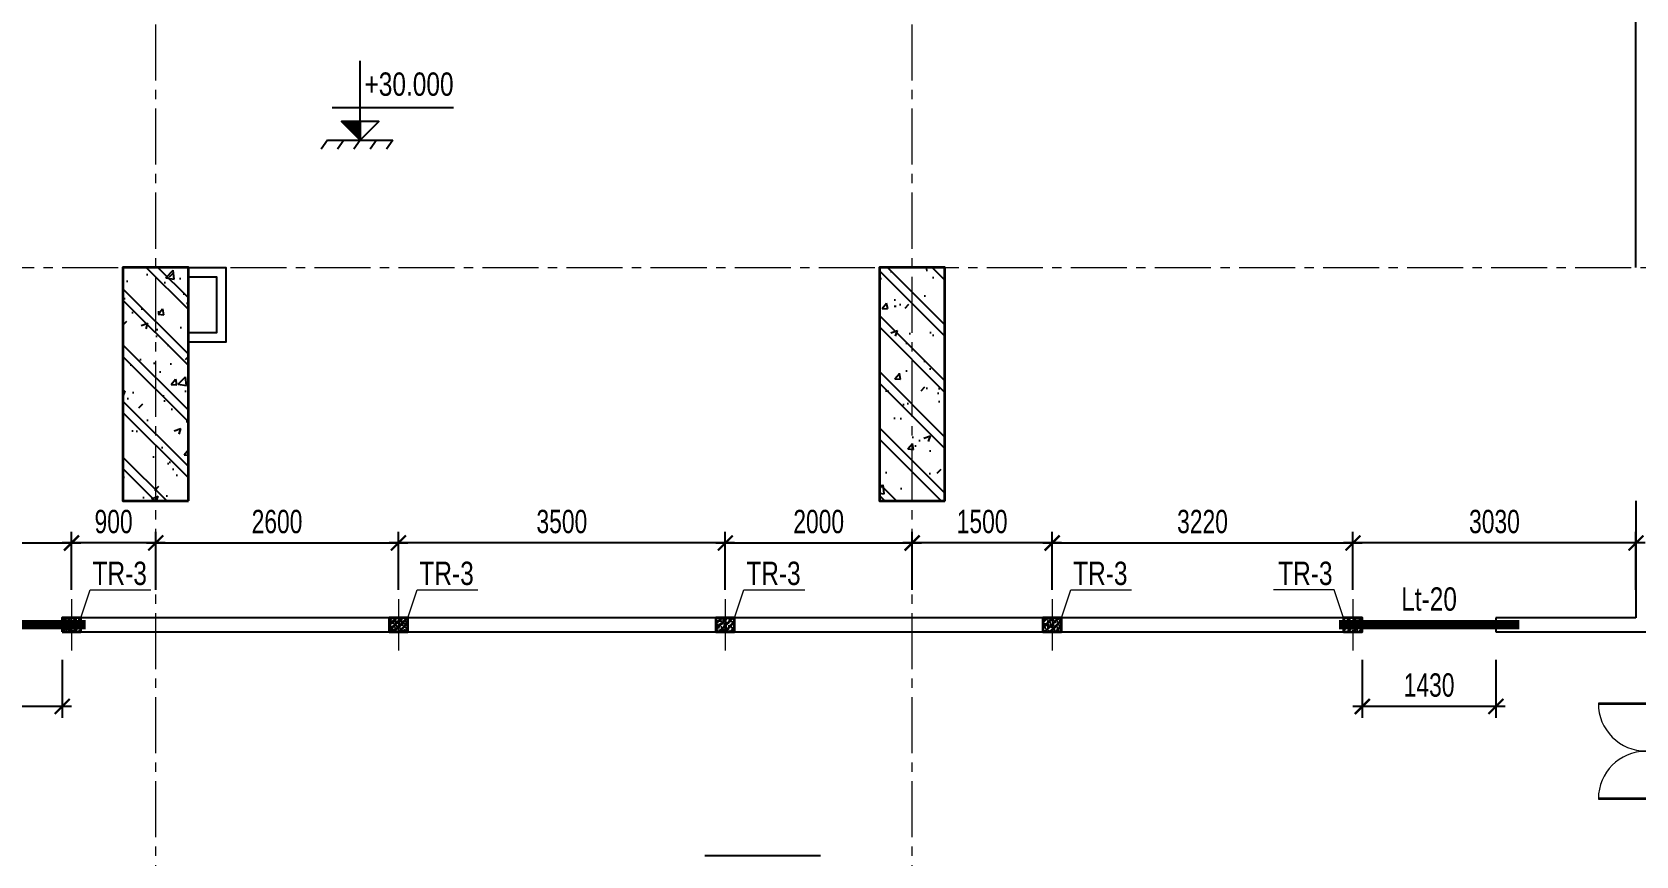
# Model space of a CAD drawing. Header units: millimetres. Extents: x 0 to 84100, y 0 to 158663.
# Drawn here: x 33297 to 50471, y 140526 to 149345 of the extents above; entities that cross this region are included whole.
import ezdxf
from ezdxf.enums import TextEntityAlignment as Align

# ---------------------------------------------------------------- set-up
doc = ezdxf.new("R2010")
doc.units = ezdxf.units.MM
doc.header["$LTSCALE"] = 800
doc.header["$MEASUREMENT"] = 0
doc.linetypes.add('CENTER2', pattern=[1.125, 0.75, -0.125, 0.125, -0.125])
doc.layers.get('DEFPOINTS').update_dxf_attribs({"color": 87})
for name, color, linetype, lineweight in [('CDC.01.AXIS', 160, 'CENTER2', 13), ('CDC.07.TEXTCOL', 3, 'Continuous', 18), ('CDC.09.COLUMN', 4, 'Continuous', 35), ('CDC.11.NOTE', 8, 'Continuous', 18)]:
    doc.layers.add(name, color=color, linetype=linetype, lineweight=lineweight)
for name, color, linetype in [('CDC.02.DIM', 1, 'Continuous'), ('CDC.03.BORDER', 3, 'Continuous'), ('CDC.06.TEXT', 2, 'Continuous'), ('CDC.10.HATCH', 9, 'Continuous'), ('HATCH', 8, 'Continuous'), ('KCS_LANH_TO', 3, 'Continuous')]:
    doc.layers.add(name, color=color, linetype=linetype)
doc.styles.add('KCS_SMTEXT', font='arial.ttf', dxfattribs={"width": 0.7})
doc.styles.add('SMTEXT', font='arial.ttf', dxfattribs={"width": 0.7})
doc.dimstyles.new('KCS_DIM100', dxfattribs={"dimscale": 100, "dimtxt": 2.5, "dimasz": 1.6, "dimexe": 1.2, "dimexo": 0, "dimgap": 1, "dimtad": 1, "dimdec": 0, "dimzin": 0, "dimdsep": 46, "dimtxsty": 'KCS_SMTEXT', "dimblk": 'ARCHTICK', "dimcen": 0, "dimdle": 1, "dimclrd": 1, "dimclre": 1, "dimclrt": 2, "dimadec": 0, "dimazin": 0, "dimtfac": 1, "dimtdec": 0, "dimtix": 1, "dimtmove": 2, "dimatfit": 3, "dimfxl": 1, "dimtolj": 1, "dimtzin": 0, "dimarcsym": 0})
pattern_1 = [(50, (61100.4, -1179204.9), (717.26018, -62.75213), [75, -825]), (355, (61100.4, -1179204.9), (-138.75133, 752.19213), [60, -660]), (100.4514, (61160.2, -1179210.1), (578.50938, 689.43954), [63.7402, -701.1421]), (46.1842, (61100.4, -1179004.9), (1067.24105, -165.519), [112.5, -1237.5]), (96.6356, (61189.4, -1179018.7), (934.6627, 974.1179), [95.6103, -1051.713]), (351.1842, (61100.4, -1179004.9), (934.6619, 974.1186), [90, -990]), (21, (61200.4, -1179054.9), (596.90705, -402.6189), [75, -825]), (226, (61200.4, -1179054.9), (671.88212, -365.5398), [60, -660]), (71.4514, (61250.16, -1179088.44), (840.22263, 322.5305), [63.7402, -701.1421]), (67.5, (61100.42, -1179204.9), (-155.916183, 294.37446), [0, -652, 0, -670, 0, -662.5]), (4.5, (61100.42, -1179204.9), (283.35092, 380.10319), [0, -382, 0, -637, 0, -252.5]), (327.5, (60877.42, -1179204.9), (533.822436, -22.55487), [0, -250, 0, -780, 0, -1035]), (317.5, (60777.4, -1179204.9), (583.18617, 100.10498), [0, -325, 0, -518, 0, -735]), (315, (61100.42, -1179204.9), (300.52038, 300.52038), []), (315, (61100.42, -1179082.4), (300.52038, 300.52038), [])]

# ---------------------------------------------------------------- blocks, each defined once
blk = doc.blocks.new('_ArchTick')
at = {"color": 0, "linetype": 'ByBlock', "const_width": 0.15}
blk.add_lwpolyline([(-0.5, -0.5), (0.5, 0.5)], dxfattribs=at)
blk = doc.blocks.new('*D437')
at = {"layer": 'CDC.02.DIM', "color": 1, "lineweight": -2, "transparency": 16777216}
for p, q in [((32190, 142626), (32190, 142006)), ((33620, 142626), (33620, 142006)), ((33720, 142126), (32090, 142126))]:
    blk.add_line(p, q, dxfattribs=at)
at = {"layer": 'DEFPOINTS', "color": 0, "transparency": 16777216}
for p in [(32190, 142626), (33620, 142626), (32190, 142126)]:
    blk.add_point(p, dxfattribs=at)
at = {"layer": 'CDC.02.DIM', "color": 1, "lineweight": -2, "transparency": 16777216, "xscale": 160, "yscale": 160, "zscale": 160, "rotation": 180}
blk.add_blockref('_ArchTick', (32190, 142126), dxfattribs=at)
at = {"layer": 'CDC.02.DIM', "color": 1, "lineweight": -2, "transparency": 16777216, "xscale": 160, "yscale": 160, "zscale": 160}
blk.add_blockref('_ArchTick', (33620, 142126), dxfattribs=at)
at = {"layer": 'CDC.02.DIM', "color": 2, "transparency": 16777216, "insert": (32905, 142354), "char_height": 250, "attachment_point": 5, "style": 'KCS_SMTEXT'}
blk.add_mtext('\\A1;1430', dxfattribs=at)
blk = doc.blocks.new('*D438')
at = {"layer": 'CDC.02.DIM', "color": 1, "lineweight": -2, "transparency": 16777216}
for p, q in [((47541, 142626), (47541, 142006)), ((48971, 142626), (48971, 142006)), ((49071, 142126), (47441, 142126))]:
    blk.add_line(p, q, dxfattribs=at)
at = {"layer": 'DEFPOINTS', "color": 0, "transparency": 16777216}
for p in [(47541, 142626), (48971, 142626), (47541, 142126)]:
    blk.add_point(p, dxfattribs=at)
at = {"layer": 'CDC.02.DIM', "color": 1, "lineweight": -2, "transparency": 16777216, "xscale": 160, "yscale": 160, "zscale": 160, "rotation": 180}
blk.add_blockref('_ArchTick', (47541, 142126), dxfattribs=at)
at = {"layer": 'CDC.02.DIM', "color": 1, "lineweight": -2, "transparency": 16777216, "xscale": 160, "yscale": 160, "zscale": 160}
blk.add_blockref('_ArchTick', (48971, 142126), dxfattribs=at)
at = {"layer": 'CDC.02.DIM', "color": 2, "transparency": 16777216, "insert": (48256, 142354), "char_height": 250, "attachment_point": 5, "style": 'KCS_SMTEXT'}
blk.add_mtext('\\A1;1430', dxfattribs=at)
blk = doc.blocks.new('TRU3')
at = {"layer": 'HATCH'}
h = blk.add_hatch(dxfattribs=at)
h.set_pattern_fill('BETONG', color=256, scale=10, style=0, pattern_type=2)
h.set_pattern_definition([(50, (154804.38, -579216.57), (71.726018, -6.2752135), [7.5, -82.5]), (355, (154804.38, -579216.57), (-13.875133, 75.219213), [6, -66]), (100.4514, (154810.355, -579217.094), (57.850938, 68.943954), [6.374019, -70.114211]), (46.1842, (154804.38, -579196.57), (106.724105, -16.551901), [11.25, -123.75]), (96.6356, (154813.27, -579197.95), (93.46627, 97.411787), [9.561029, -105.1713]), (351.1842, (154804.38, -579196.57), (93.466195, 97.41186), [9, -99]), (21, (154814.38, -579201.57), (59.690705, -40.261889), [7.5, -82.5]), (326, (154814.38, -579201.57), (24.331533, 72.5150045), [6, -66]), (71.4514, (154819.35, -579204.93), (84.022263, 32.25305), [6.374019, -70.114211]), (37.5, (154804.378, -579216.572), (1.2159855, 33.2893854), [0, -65.2, 0, -67, 0, -66.25]), (7.5, (154804.378, -579216.57), (26.3069537, 39.4411712), [0, -38.2, 0, -63.7, 0, -25.25]), (327.5, (154782.078, -579216.572), (53.3822436, -2.2554872), [0, -25, 0, -78, 0, -103.5]), (317.5, (154772.08, -579216.57), (58.318617, 10.0104982), [0, -32.5, 0, -51.8, 0, -73.5]), (45, (154804.378, -579216.57), (-30.0520382, 30.0520382), []), (45, (154804.378, -579204.32), (-30.0520382, 30.0520382), [])])
h.paths.add_polyline_path([(-100, 75), (-100, -75), (100, -75), (100, 75)])
at = {"layer": 'CDC.01.AXIS'}
blk.add_line((0, 275), (0, -275), dxfattribs=at)
at = {"layer": 'CDC.09.COLUMN'}
blk.add_lwpolyline([(-100, -75), (100, -75), (100, 75), (-100, 75)], close=True, dxfattribs=at)
blk = doc.blocks.new('*D504')
at = {"layer": 'CDC.02.DIM', "color": 1, "lineweight": -2, "transparency": 16777216}
for p, q in [((30371, 143376), (30371, 143996)), ((33720, 143376), (33720, 143996)), ((30271, 143876), (33820, 143876))]:
    blk.add_line(p, q, dxfattribs=at)
at = {"layer": 'DEFPOINTS', "color": 0, "transparency": 16777216}
for p in [(33720, 143876), (30371, 143376), (33720, 143376)]:
    blk.add_point(p, dxfattribs=at)
at = {"layer": 'CDC.02.DIM', "color": 1, "lineweight": -2, "transparency": 16777216, "xscale": 160, "yscale": 160, "zscale": 160, "rotation": 180}
blk.add_blockref('_ArchTick', (30371, 143876), dxfattribs=at)
at = {"layer": 'CDC.02.DIM', "color": 1, "lineweight": -2, "transparency": 16777216, "xscale": 160, "yscale": 160, "zscale": 160}
blk.add_blockref('_ArchTick', (33720, 143876), dxfattribs=at)
at = {"layer": 'CDC.02.DIM', "color": 2, "transparency": 16777216, "insert": (32045, 144104), "char_height": 250, "attachment_point": 5, "style": 'KCS_SMTEXT'}
blk.add_mtext('\\A1;3350', dxfattribs=at)
blk = doc.blocks.new('*D505')
at = {"layer": 'CDC.02.DIM', "color": 1, "lineweight": -2, "transparency": 16777216}
for p, q in [((33720, 143376), (33720, 143996)), ((34621, 143376), (34621, 143996)), ((34721, 143876), (33620, 143876))]:
    blk.add_line(p, q, dxfattribs=at)
at = {"layer": 'DEFPOINTS', "color": 0, "transparency": 16777216}
for p in [(33720, 143876), (33720, 143376), (34621, 143376)]:
    blk.add_point(p, dxfattribs=at)
at = {"layer": 'CDC.02.DIM', "color": 1, "lineweight": -2, "transparency": 16777216, "xscale": 160, "yscale": 160, "zscale": 160, "rotation": 180}
blk.add_blockref('_ArchTick', (33720, 143876), dxfattribs=at)
at = {"layer": 'CDC.02.DIM', "color": 1, "lineweight": -2, "transparency": 16777216, "xscale": 160, "yscale": 160, "zscale": 160}
blk.add_blockref('_ArchTick', (34621, 143876), dxfattribs=at)
at = {"layer": 'CDC.02.DIM', "color": 2, "transparency": 16777216, "insert": (34170, 144104), "char_height": 250, "attachment_point": 5, "style": 'KCS_SMTEXT'}
blk.add_mtext('\\A1;900', dxfattribs=at)
blk = doc.blocks.new('*D506')
at = {"layer": 'CDC.02.DIM', "color": 1, "lineweight": -2, "transparency": 16777216}
for p, q in [((34621, 143376), (34621, 143996)), ((37220, 143376), (37220, 143996)), ((34521, 143876), (37320, 143876))]:
    blk.add_line(p, q, dxfattribs=at)
at = {"layer": 'DEFPOINTS', "color": 0, "transparency": 16777216}
for p in [(37220, 143876), (34621, 143376), (37220, 143376)]:
    blk.add_point(p, dxfattribs=at)
at = {"layer": 'CDC.02.DIM', "color": 1, "lineweight": -2, "transparency": 16777216, "xscale": 160, "yscale": 160, "zscale": 160, "rotation": 180}
blk.add_blockref('_ArchTick', (34621, 143876), dxfattribs=at)
at = {"layer": 'CDC.02.DIM', "color": 1, "lineweight": -2, "transparency": 16777216, "xscale": 160, "yscale": 160, "zscale": 160}
blk.add_blockref('_ArchTick', (37220, 143876), dxfattribs=at)
at = {"layer": 'CDC.02.DIM', "color": 2, "transparency": 16777216, "insert": (35920, 144104), "char_height": 250, "attachment_point": 5, "style": 'KCS_SMTEXT'}
blk.add_mtext('\\A1;2600', dxfattribs=at)
blk = doc.blocks.new('*D507')
at = {"layer": 'CDC.02.DIM', "color": 1, "lineweight": -2, "transparency": 16777216}
for p, q in [((37220, 143376), (37220, 143996)), ((40720, 143376), (40720, 143996)), ((40820, 143876), (37120, 143876))]:
    blk.add_line(p, q, dxfattribs=at)
at = {"layer": 'DEFPOINTS', "color": 0, "transparency": 16777216}
for p in [(37220, 143876), (37220, 143376), (40720, 143376)]:
    blk.add_point(p, dxfattribs=at)
at = {"layer": 'CDC.02.DIM', "color": 1, "lineweight": -2, "transparency": 16777216, "xscale": 160, "yscale": 160, "zscale": 160, "rotation": 180}
blk.add_blockref('_ArchTick', (37220, 143876), dxfattribs=at)
at = {"layer": 'CDC.02.DIM', "color": 1, "lineweight": -2, "transparency": 16777216, "xscale": 160, "yscale": 160, "zscale": 160}
blk.add_blockref('_ArchTick', (40720, 143876), dxfattribs=at)
at = {"layer": 'CDC.02.DIM', "color": 2, "transparency": 16777216, "insert": (38970, 144104), "char_height": 250, "attachment_point": 5, "style": 'KCS_SMTEXT'}
blk.add_mtext('\\A1;3500', dxfattribs=at)
blk = doc.blocks.new('*D508')
at = {"layer": 'CDC.02.DIM', "color": 1, "lineweight": -2, "transparency": 16777216}
for p, q in [((40720, 143376), (40720, 143996)), ((42721, 143376), (42721, 143996)), ((40620, 143876), (42821, 143876))]:
    blk.add_line(p, q, dxfattribs=at)
at = {"layer": 'DEFPOINTS', "color": 0, "transparency": 16777216}
for p in [(42721, 143876), (40720, 143376), (42721, 143376)]:
    blk.add_point(p, dxfattribs=at)
at = {"layer": 'CDC.02.DIM', "color": 1, "lineweight": -2, "transparency": 16777216, "xscale": 160, "yscale": 160, "zscale": 160, "rotation": 180}
blk.add_blockref('_ArchTick', (40720, 143876), dxfattribs=at)
at = {"layer": 'CDC.02.DIM', "color": 1, "lineweight": -2, "transparency": 16777216, "xscale": 160, "yscale": 160, "zscale": 160}
blk.add_blockref('_ArchTick', (42721, 143876), dxfattribs=at)
at = {"layer": 'CDC.02.DIM', "color": 2, "transparency": 16777216, "insert": (41720, 144104), "char_height": 250, "attachment_point": 5, "style": 'KCS_SMTEXT'}
blk.add_mtext('\\A1;2000', dxfattribs=at)
blk = doc.blocks.new('*D509')
at = {"layer": 'CDC.02.DIM', "color": 1, "lineweight": -2, "transparency": 16777216}
for p, q in [((42721, 143376), (42721, 143996)), ((44220, 143376), (44220, 143996)), ((44320, 143876), (42621, 143876))]:
    blk.add_line(p, q, dxfattribs=at)
at = {"layer": 'DEFPOINTS', "color": 0, "transparency": 16777216}
for p in [(42721, 143876), (42721, 143376), (44220, 143376)]:
    blk.add_point(p, dxfattribs=at)
at = {"layer": 'CDC.02.DIM', "color": 1, "lineweight": -2, "transparency": 16777216, "xscale": 160, "yscale": 160, "zscale": 160, "rotation": 180}
blk.add_blockref('_ArchTick', (42721, 143876), dxfattribs=at)
at = {"layer": 'CDC.02.DIM', "color": 1, "lineweight": -2, "transparency": 16777216, "xscale": 160, "yscale": 160, "zscale": 160}
blk.add_blockref('_ArchTick', (44220, 143876), dxfattribs=at)
at = {"layer": 'CDC.02.DIM', "color": 2, "transparency": 16777216, "insert": (43470, 144104), "char_height": 250, "attachment_point": 5, "style": 'KCS_SMTEXT'}
blk.add_mtext('\\A1;1500', dxfattribs=at)
blk = doc.blocks.new('*D510')
at = {"layer": 'CDC.02.DIM', "color": 1, "lineweight": -2, "transparency": 16777216}
for p, q in [((44220, 143376), (44220, 143996)), ((47441, 143376), (47441, 143996)), ((44120, 143876), (47541, 143876))]:
    blk.add_line(p, q, dxfattribs=at)
at = {"layer": 'DEFPOINTS', "color": 0, "transparency": 16777216}
for p in [(47441, 143876), (44220, 143376), (47441, 143376)]:
    blk.add_point(p, dxfattribs=at)
at = {"layer": 'CDC.02.DIM', "color": 1, "lineweight": -2, "transparency": 16777216, "xscale": 160, "yscale": 160, "zscale": 160, "rotation": 180}
blk.add_blockref('_ArchTick', (44220, 143876), dxfattribs=at)
at = {"layer": 'CDC.02.DIM', "color": 1, "lineweight": -2, "transparency": 16777216, "xscale": 160, "yscale": 160, "zscale": 160}
blk.add_blockref('_ArchTick', (47441, 143876), dxfattribs=at)
at = {"layer": 'CDC.02.DIM', "color": 2, "transparency": 16777216, "insert": (45830, 144104), "char_height": 250, "attachment_point": 5, "style": 'KCS_SMTEXT'}
blk.add_mtext('\\A1;3220', dxfattribs=at)
blk = doc.blocks.new('*D511')
at = {"layer": 'CDC.02.DIM', "color": 1, "lineweight": -2, "transparency": 16777216}
for p, q in [((47441, 143376), (47441, 143996)), ((50471, 143376), (50471, 143996)), ((50571, 143876), (47341, 143876))]:
    blk.add_line(p, q, dxfattribs=at)
at = {"layer": 'DEFPOINTS', "color": 0, "transparency": 16777216}
for p in [(47441, 143876), (47441, 143376), (50471, 143376)]:
    blk.add_point(p, dxfattribs=at)
at = {"layer": 'CDC.02.DIM', "color": 1, "lineweight": -2, "transparency": 16777216, "xscale": 160, "yscale": 160, "zscale": 160, "rotation": 180}
blk.add_blockref('_ArchTick', (47441, 143876), dxfattribs=at)
at = {"layer": 'CDC.02.DIM', "color": 1, "lineweight": -2, "transparency": 16777216, "xscale": 160, "yscale": 160, "zscale": 160}
blk.add_blockref('_ArchTick', (50471, 143876), dxfattribs=at)
at = {"layer": 'CDC.02.DIM', "color": 2, "transparency": 16777216, "insert": (48956, 144104), "char_height": 250, "attachment_point": 5, "style": 'KCS_SMTEXT'}
blk.add_mtext('\\A1;3030', dxfattribs=at)
blk = doc.blocks.new('Cửa kính mở 2 chiều - Cửa kính mở 2 chiều-8204759-MẶT BẰNG TẦNG 8')
at = {"layer": 'CDC.11.NOTE'}
for p, q in [((-503, 507), (-515, 507)), ((-515, 507), (-515, -65)), ((-503, -65), (-503, 507)), ((515, 507), (503, 507)), ((503, 507), (503, -65)), ((515, -65), (515, 507)), ((-503, 65), (-515, 65)), ((-515, 65), (-515, -507)), ((-503, -507), (-503, 65)), ((503, 65), (503, -507)), ((515, 65), (503, 65)), ((515, -507), (515, 65)), ((-515, -65), (-503, -65)), ((503, -65), (515, -65)), ((-515, -507), (-503, -507)), ((503, -507), (515, -507))]:
    blk.add_line(p, q, dxfattribs=at)
for centre, start, end in [((-509, 0), 0, 90), ((509, 0), 90, 180), ((-509, 0), 270, 0), ((509, 0), 180, 270)]:
    blk.add_arc(centre, 507, start, end, dxfattribs=at)
blk = doc.blocks.new('CAODO')
at = {"layer": 'CDC.10.HATCH'}
blk.add_hatch(color=256, dxfattribs=at).paths.add_polyline_path([(-200, 200), (0, 0), (0, 200)])
at = {"layer": 'CDC.02.DIM'}
for p, q in [((-350, 0), (-418, -96)), ((-175, 0), (-243, -96)), ((0, 0), (-68, -96)), ((175, 0), (107, -96)), ((350, 0), (282, -96))]:
    blk.add_line(p, q, dxfattribs=at)
for points in [[(0, 200), (0, 0), (200, 200), (-200, 200), (0, 0), (0, 850)], [(-300, 350), (1000, 350)], [(-350, 0), (350, 0)]]:
    blk.add_lwpolyline(points, dxfattribs=at)

msp = doc.modelspace()

# ---------------------------------------------------------------- hatches: boundary and pattern name
at = {"layer": 'CDC.10.HATCH'}
h = msp.add_hatch(dxfattribs=at)
h.set_pattern_fill('BETONG', color=256, scale=100, style=0, pattern_type=2)
h.set_pattern_definition(pattern_1)
h.paths.add_polyline_path([(34270.7, 144326.1), (34970.7, 144326.1), (34970.7, 146826.1), (34270.7, 146826.1), (34270.7, 145312.2)])
h = msp.add_hatch(dxfattribs=at)
h.set_pattern_fill('BETONG', color=256, scale=100, style=0, pattern_type=2)
h.set_pattern_definition(pattern_1)
h.paths.add_polyline_path([(42370.7, 144326.1), (43070.7, 144326.1), (43070.7, 146826.1), (42370.7, 146826.1), (42370.7, 145312.2)])

# ---------------------------------------------------------------- linework, layer by layer
at = {"layer": 'CDC.01.AXIS'}
for p, q in [((34620.7, 104726.1), (34620.7, 156526.1)), ((42720.7, 104726.1), (42720.7, 156526.1)), ((8420.7, 146826.1), (68920.7, 146826.1))]:
    msp.add_line(p, q, dxfattribs=at)
at = {"layer": 'CDC.03.BORDER'}
for p, q in [((50470.7, 146826.1), (50470.7, 152426.1)), ((50470.7, 144326.1), (50470.7, 143076.1)), ((41740.7, 140526.1), (40500.7, 140526.1))]:
    msp.add_line(p, q, dxfattribs=at)
at = {"layer": 'CDC.03.BORDER', "lineweight": 25}
for p, q in [((47540.7, 143076.1), (33620.2, 143076.1)), ((33620.2, 143076.1), (33620.2, 142926.1)), ((47540.7, 142926.1), (47540.7, 143076.1)), ((50470.7, 143076.1), (48970.7, 143076.1)), ((48970.7, 143076.1), (48970.7, 142926.1)), ((33620.2, 142926.1), (47540.7, 142926.1)), ((48970.7, 142926.1), (55320.7, 142926.1))]:
    msp.add_line(p, q, dxfattribs=at)
at = {"layer": 'CDC.03.BORDER'}
for points in [[(34970.7, 146826.1), (35370.7, 146826.1), (35370.7, 146026.1), (34970.7, 146026.1)], [(34970.7, 146726.1), (35270.7, 146726.1), (35270.7, 146126.1), (34970.7, 146126.1)]]:
    msp.add_lwpolyline(points, dxfattribs=at)
at = {"layer": 'CDC.09.COLUMN'}
for points in [[(34970.7, 144326.1), (34970.7, 146826.1), (34270.7, 146826.1), (34270.7, 144326.1)], [(43070.7, 144326.1), (43070.7, 146826.1), (42370.7, 146826.1), (42370.7, 144326.1)]]:
    msp.add_lwpolyline(points, close=True, dxfattribs=at)
at = {"layer": 'CDC.11.NOTE'}
for points in [[(33820.2, 143076.1), (33920.2, 143376.1), (34570.2, 143376.1)], [(37320.2, 143076.1), (37420.2, 143376.1), (38070.2, 143376.1)], [(40820.2, 143076.1), (40920.2, 143376.1), (41570.2, 143376.1)], [(44320.2, 143076.1), (44420.2, 143376.1), (45070.2, 143376.1)], [(47340.7, 143076.1), (47240.7, 143376.1), (46590.7, 143376.1)]]:
    msp.add_lwpolyline(points, dxfattribs=at)
at = {"layer": 'KCS_LANH_TO', "color": 5, "const_width": 100}
for points in [[(33870.2, 143001.1), (31940.2, 143001.1)], [(49220.7, 143001.1), (47290.7, 143001.1)]]:
    msp.add_lwpolyline(points, dxfattribs=at)

# ---------------------------------------------------------------- block references
at = {"layer": 'CDC.03.BORDER'}
msp.add_blockref('CAODO', (36810.6, 148187.8), dxfattribs=at)
at = {"layer": 'CDC.09.COLUMN'}
for p in [(33720.2, 143001.1), (37220.2, 143001.1), (40720.2, 143001.1), (44220.2, 143001.1), (47440.7, 143001.1)]:
    msp.add_blockref('TRU3', p, dxfattribs=at)
at = {"layer": 'CDC.11.NOTE', "rotation": 270}
msp.add_blockref('Cửa kính mở 2 chiều - Cửa kính mở 2 chiều-8204759-MẶT BẰNG TẦNG 8', (50575.8, 141647.5), dxfattribs=at)

# ---------------------------------------------------------------- texts
at = {"layer": 'CDC.02.DIM', "style": 'SMTEXT', "width": 0.75}
msp.add_text('+30.000', height=250, dxfattribs=at).set_placement((37810.6, 148662.8), align=Align.RIGHT)
at = {"layer": 'CDC.06.TEXT', "style": 'KCS_SMTEXT', "width": 0.75}
msp.add_text('Lt-20', height=250, rotation=360, dxfattribs=at).set_placement((48255.7, 143151.1), align=Align.CENTER)
at = {"layer": 'CDC.07.TEXTCOL', "style": 'KCS_SMTEXT', "width": 0.75}
for p in [(34235.7, 143426.1), (37735.7, 143426.1), (41235.7, 143426.1), (44735.7, 143426.1), (46930.9, 143426.1)]:
    msp.add_text('TR-3', height=250, dxfattribs=at).set_placement(p, align=Align.CENTER)

# ---------------------------------------------------------------- dimensions: what is measured, and where the dimension line sits
at = {"layer": 'CDC.02.DIM'}
for base, p1, p2, picture, middle in [((33720.1698, 143876.1492), (30370.6667, 143376.1492), (33720.1698, 143376.1492), '*D504', (32045.4182, 144103.8777)), ((37220.1698, 143876.1492), (34620.6667, 143376.1492), (37220.1698, 143376.1492), '*D506', (35920.4182, 144103.7924)), ((42720.6667, 143876.1492), (40720.1698, 143376.1492), (42720.6667, 143376.1492), '*D508', (41720.4182, 144103.7924)), ((47440.6667, 143876.1492), (44220.1698, 143376.1492), (47440.6667, 143376.1492), '*D510', (45830.4182, 144103.8777))]:
    dim = msp.add_linear_dim(base=base, p1=p1, p2=p2, dimstyle='KCS_DIM100', dxfattribs=at)
    dim.commit()
    dim.dimension.update_dxf_attribs({"geometry": picture, "text_midpoint": middle})
for base, p1, p2, picture, middle in [((33720.1698, 143876.1492), (34620.6667, 143376.1492), (33720.1698, 143376.1492), '*D505', (34170.4182, 144103.7924)), ((37220.2, 143876.1), (40720.2, 143376.1), (37220.2, 143376.1), '*D507', (38970.2, 144103.9)), ((42720.6667, 143876.1492), (44220.1698, 143376.1492), (42720.6667, 143376.1492), '*D509', (43470.4182, 144103.7924)), ((47440.7, 143876.1), (50470.7, 143376.1), (47440.7, 143376.1), '*D511', (48955.7, 144103.9)), ((32190.2, 142126.1), (33620.2, 142626.1), (32190.2, 142626.1), '*D437', (32905.2, 142353.9)), ((47540.7, 142126.1), (48970.7, 142626.1), (47540.7, 142626.1), '*D438', (48255.7, 142353.9))]:
    dim = msp.add_linear_dim(base=base, p1=p1, p2=p2, angle=180, dimstyle='KCS_DIM100', dxfattribs=at)
    dim.commit()
    dim.dimension.update_dxf_attribs({"geometry": picture, "text_midpoint": middle})

doc.saveas('drawing.dxf')
